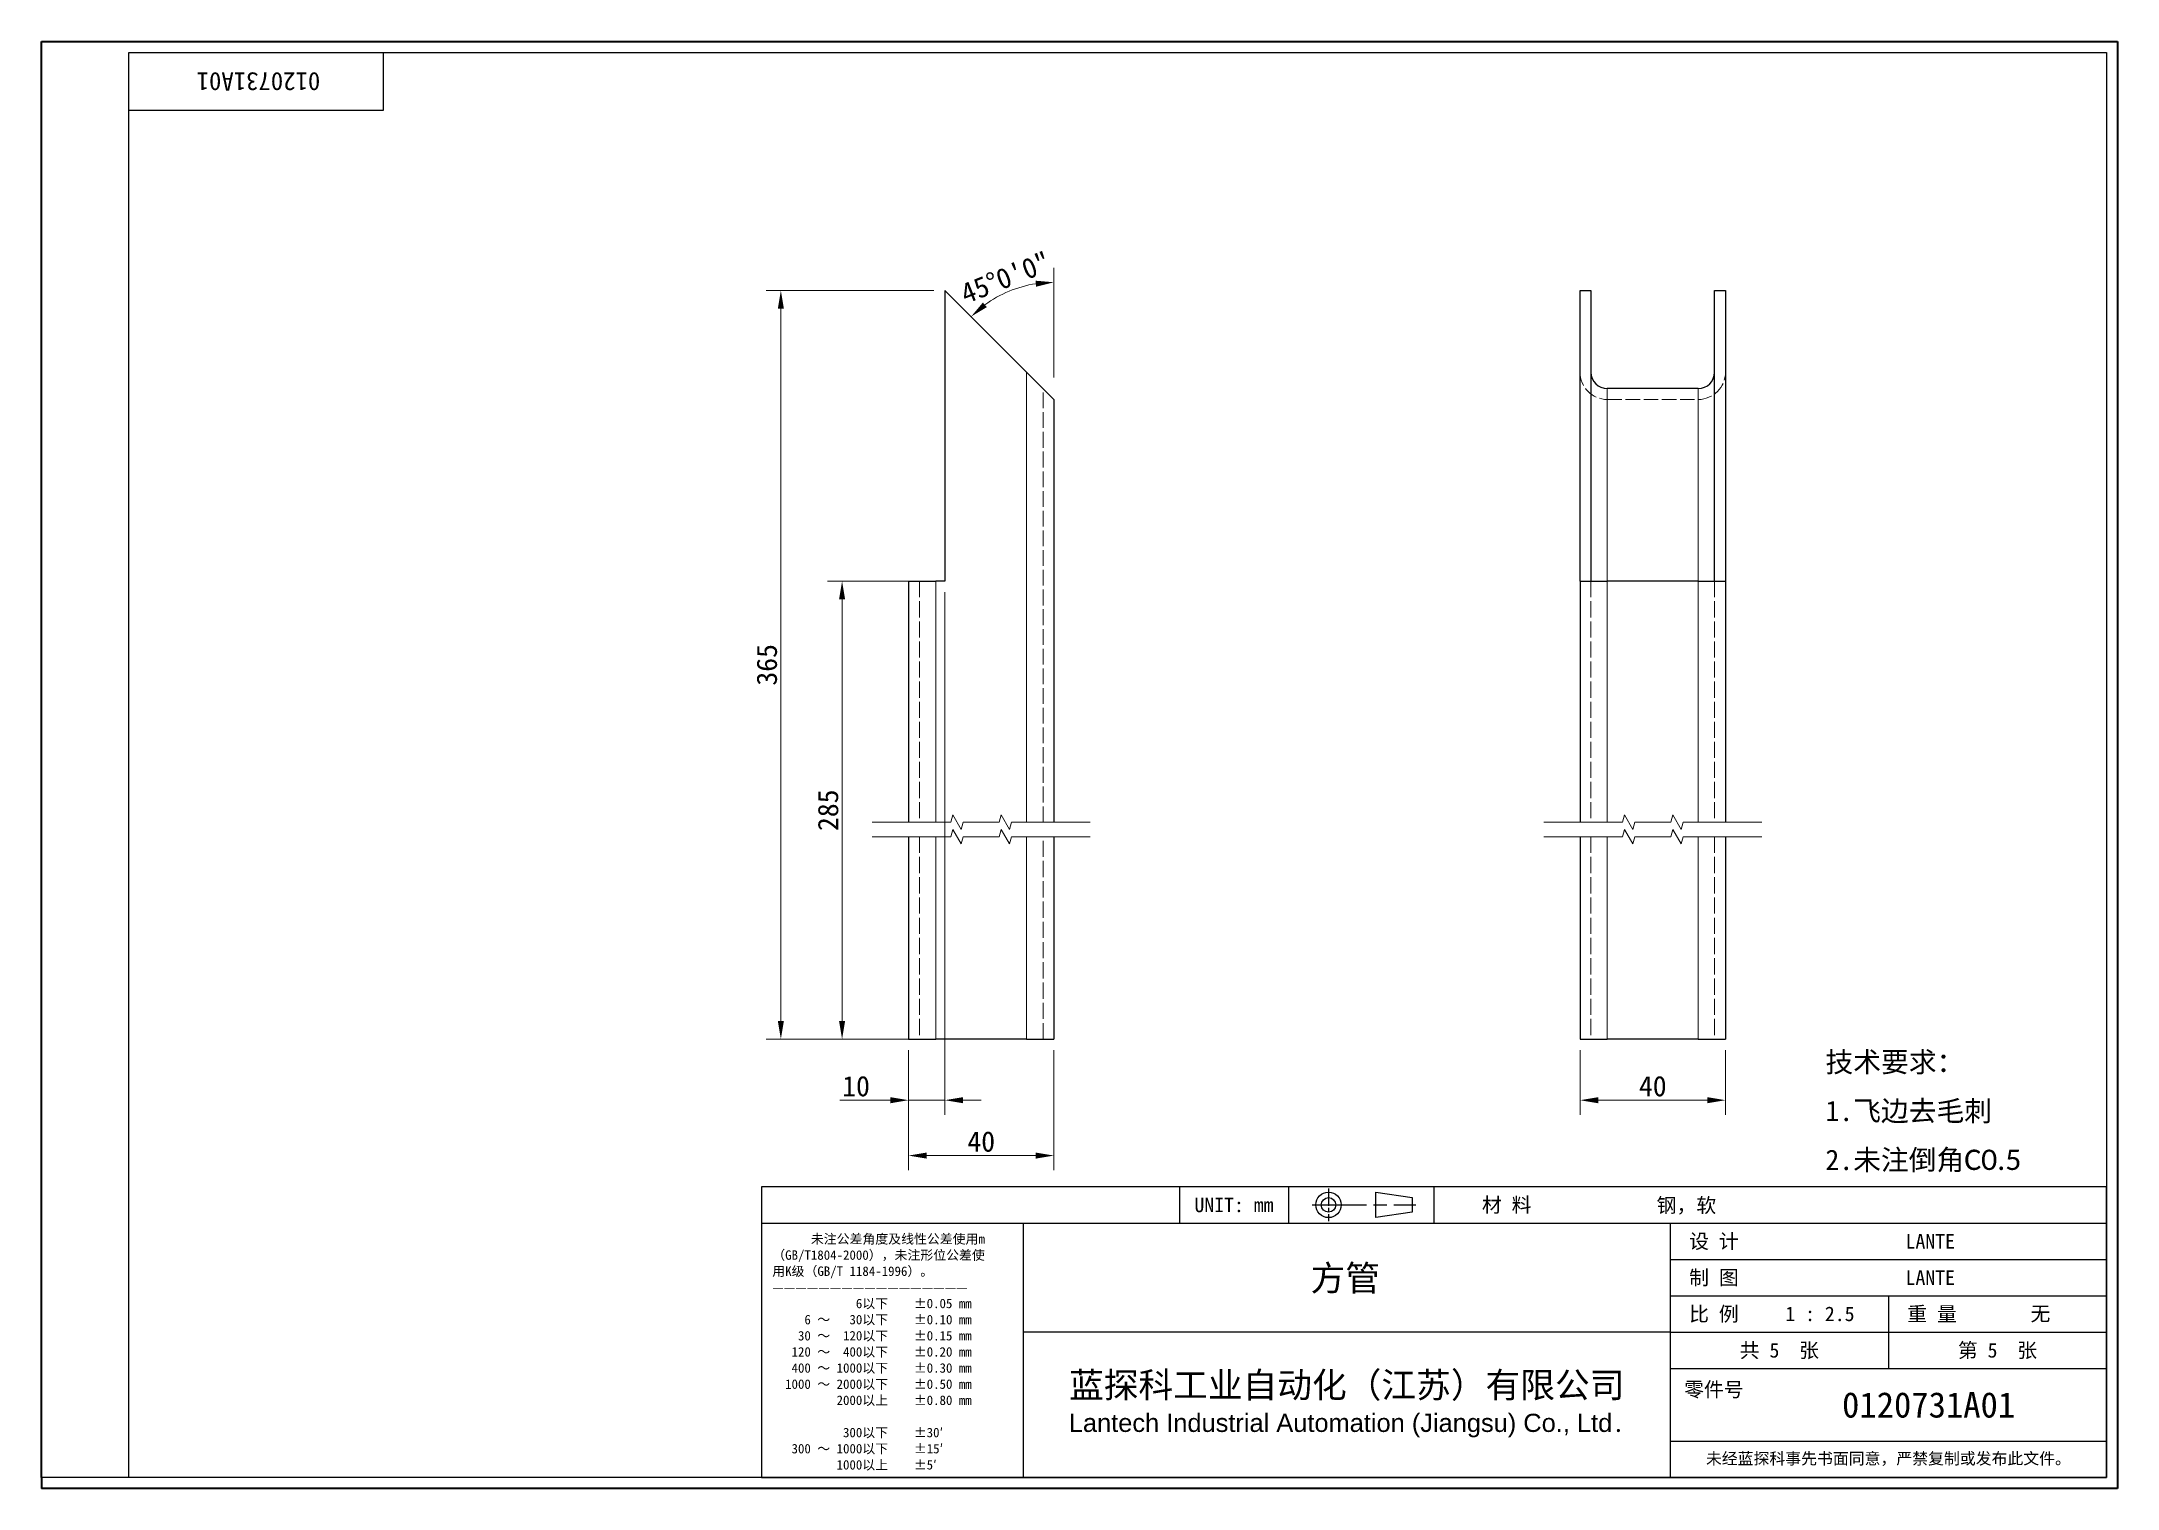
# Model space of a CAD drawing. Header units: millimetres. Extents: x 12 to 583, y 11 to 409.
import ezdxf
from ezdxf.enums import TextEntityAlignment as Align

# ---------------------------------------------------------------- set-up
doc = ezdxf.new("R2010")
doc.units = ezdxf.units.MM
doc.header["$LTSCALE"] = 2
doc.linetypes.add('CHAIN', pattern=[0.3543, 0.2362, -0.0295, 0.0591, -0.0295])
doc.linetypes.add('DASHED', pattern=[0.2067, 0.1654, -0.0413])
for name, color, linetype, lineweight in [('1', 7, 'Continuous', 18), ('可见 (ISO)', 7, 'Continuous', 25), ('可见窄的 (ISO)', 7, 'Continuous', 18), ('图框 (ISO)', 7, 'Continuous', 35), ('标题 (ISO)', 7, 'Continuous', 25)]:
    doc.layers.add(name, color=color, linetype=linetype, lineweight=lineweight)
for name, color, linetype, lineweight, true_color in [('尺寸 (ISO)', 7, 'Continuous', 18, 0x008000), ('折线 (ISO)', 7, 'Continuous', 18, 0x008000), ('符号 (ISO)', 7, 'Continuous', 18, 0x008000), ('隐藏 (ISO)', 5, 'DASHED', 18, 0x0000ff)]:
    doc.layers.add(name, color=color, linetype=linetype, lineweight=lineweight, true_color=true_color)
doc.styles.add('文本样式164', font='SimSun.ttf')
doc.styles.add('文本样式165', font='SimSun.ttf')
doc.styles.add('文本样式74', font='SimSun.ttf')
doc.styles.add('最新国标', font='simfang.ttf')
doc.styles.add('注释文本 (ISO)', font='simfang.ttf')
doc.dimstyles.new('默认 (GB)', dxfattribs={"dimscale": 2, "dimtxt": 2.8, "dimasz": 2.5, "dimexe": 2, "dimexo": 1.5, "dimgap": 0.5, "dimtad": 1, "dimtoh": 1, "dimdsep": 46, "dimtxsty": '最新国标', "dimcen": 0.09, "dimdle": 10, "dimclrd": 256, "dimclre": 256, "dimclrt": 256, "dimaunit": 1, "dimadec": 3, "dimazin": 2, "dimtfac": 0.535714, "dimtdec": 3, "dimtmove": 0, "dimatfit": 3, "dimfxl": 0, "dimtolj": 1, "dimlwd": -1, "dimlwe": -1, "dimarcsym": 0})

# ---------------------------------------------------------------- blocks, each defined once
blk = doc.blocks.new('图框 最新国标')
at = {"layer": '图框 (ISO)'}
for p, q in [((6, 7), (6, 204.5)), ((6, 204.5), (291.5, 204.5)), ((291.5, 204.5), (291.5, 5.5)), ((6, 7), (6, 5.5)), ((6, 7), (6, 5.5)), ((291.5, 5.5), (6, 5.5))]:
    blk.add_line(p, q, dxfattribs=at)
at = {"layer": '图框 (ISO)', "color": 7, "linetype": 'Continuous', "lineweight": 25}
for p, q in [((18, 203), (290, 203)), ((18, 7), (18, 203)), ((18, 203), (290, 203)), ((53, 203), (53, 195)), ((290, 203), (290, 7)), ((290, 203), (290, 7)), ((53, 195), (18, 195)), ((290, 7), (6, 7)), ((290, 7), (18, 7))]:
    blk.add_line(p, q, dxfattribs=at)
at = {"layer": '图框 (ISO)', "style": '文本样式74'}
blk.add_attdef('零件代号_001', (44.34, 200.25), '', height=2.5, rotation=180, dxfattribs=at)
blk = doc.blocks.new('标题栏 最新国标')
at = {"layer": '标题 (ISO)'}
for p, q in [((381.98, -183.84), (196.98, -183.84)), ((196.98, -183.84), (196.98, -223.84)), ((254.48, -183.84), (254.48, -188.84)), ((269.48, -183.84), (269.48, -188.84)), ((281.48, -188.09), (281.48, -184.59)), ((281.48, -184.59), (286.48, -185.34)), ((286.48, -185.34), (286.48, -187.34)), ((289.48, -183.84), (289.48, -188.84)), ((381.98, -223.84), (381.98, -183.84)), ((383.48, -183.84), (383.48, -225.34)), ((286.48, -187.34), (281.48, -188.09)), ((196.98, -188.84), (381.98, -188.84)), ((232.98, -188.84), (232.98, -223.84)), ((321.98, -188.84), (321.98, -223.84)), ((321.98, -193.84), (381.98, -193.84)), ((321.98, -198.84), (381.98, -198.84)), ((351.98, -198.84), (351.98, -208.84)), ((321.98, -203.84), (232.98, -203.84)), ((321.98, -203.84), (381.98, -203.84)), ((321.98, -208.84), (381.98, -208.84)), ((321.98, -218.84), (381.98, -218.84)), ((196.98, -223.84), (381.98, -223.84)), ((383.48, -225.34), (196.98, -225.34))]:
    blk.add_line(p, q, dxfattribs=at)
at = {"layer": '标题 (ISO)', "linetype": 'CHAIN', "ltscale": 5.000333}
blk.add_line((274.98, -184.09), (274.98, -188.59), dxfattribs=at)
at = {"layer": '标题 (ISO)', "linetype": 'CHAIN', "ltscale": 15.834605}
blk.add_line((272.73, -186.34), (286.98, -186.34), dxfattribs=at)
at = {"layer": '标题 (ISO)'}
for radius in [1.75, 1]:
    blk.add_circle((274.98, -186.34), radius, dxfattribs=at)
at = {"layer": '1', "style": '文本样式164'}
for s, p in [('UNIT: mm', (261.98, -186.34)), ('材 料', (299.48, -186.34)), ('设 计', (327.98, -191.34)), ('制 图', (327.98, -196.34)), ('比 例', (327.98, -201.34)), ('重 量', (357.98, -201.34)), ('共 5  张', (336.98, -206.34)), ('第 5  张', (366.98, -206.34))]:
    blk.add_text(s, height=2, dxfattribs=at).set_placement(p, align=Align.MIDDLE_CENTER)
at = {"layer": '标题 (ISO)', "style": '注释文本 (ISO)'}
for s, insert, char_height, attachment_point, line_spacing_factor in [('\\fSimSun|b0|i0;{\\H1.3000;      未注公差角度及线性公差使用m\\P}\\fSimSun|b0|i0;{\\H1.3000;（GB/T1804-2000），未注形位公差使\\P}\\fSimSun|b0|i0;{\\H1.3000;用K级（GB/T 1184-1996）。\\P}\\fSimSun|b0|i0;{\\H1.3000;—————————————————\\P}\\fSimSun|b0|i0;{\\H1.3000;             6以下    ±0.05 mm\\P}\\fSimSun|b0|i0;{\\H1.3000;     6 ～   30以下    ±0.10 mm\\P}\\fSimSun|b0|i0;{\\H1.3000;    30 ～  120以下    ±0.15 mm\\P}\\fSimSun|b0|i0;{\\H1.3000;   120 ～  400以下    ±0.20 mm\\P}\\fSimSun|b0|i0;{\\H1.3000;   400 ～ 1000以下    ±0.30 mm\\P}\\fSimSun|b0|i0;{\\H1.3000;  1000 ～ 2000以下    ±0.50 mm\\P}\\fSimSun|b0|i0;{\\H1.3000;          2000以上    ±0.80 mm\\P}\\fSimSun|b0|i0;{\\H1.3000;\\P}\\fSimSun|b0|i0;{\\H1.3000;           300以下    ±30′\\P}\\fSimSun|b0|i0;{\\H1.3000;   300 ～ 1000以下    ±15′\\P}\\fSimSun|b0|i0;{\\H1.3000;          1000以上    ±5′}', (198.48, -206.63), 1.3, 4, 1.023913), ('{\\fMicrosoft YaHei|b0|i0|c134|p34;\\H1.75x;蓝探科工业自动化（江苏）有限公司\\P\\fArial|b0|i0|c0|p34;\\H0.71429x;Lantech Industrial Automation (Jiangsu) Co., Ltd\\fFangSong|b0|i0|c134|p49;.\\H1.15195x; }', (277.48, -213.84), 2, 5, 0.978695)]:
    blk.add_mtext(s, dxfattribs=dict(at, insert=insert, char_height=char_height, attachment_point=attachment_point, line_spacing_factor=line_spacing_factor))
at = {"layer": '标题 (ISO)', "attachment_point": 5, "style": '注释文本 (ISO)'}
for s, insert, char_height in [('\\fFangSong|b0|i0;零件号', (327.98, -211.84), 2), ('\\fSimSun|b0|i0;{\\H1.6000;未经蓝探科事先书面同意，严禁复制或发布此文件。}', (351.98, -221.34), 1.6)]:
    blk.add_mtext(s, dxfattribs=dict(at, insert=insert, char_height=char_height))
at = {"layer": '标题 (ISO)'}
for tag, p, height, style in [('材料_001', (320.11, -187.4), 2, '注释文本 (ISO)'), ('设计人_001', (354.34, -192.34), 2, '注释文本 (ISO)'), ('库存编号_001', (272.51, -198.15), 3.5, '文本样式165'), ('设计人_001', (354.34, -197.34), 2, '注释文本 (ISO)'), ('视图比例_001', (337.8, -202.33), 2, '注释文本 (ISO)'), ('质量\\P3;_001', (371.53, -202.3), 2, '注释文本 (ISO)'), ('零件代号_001', (345.61, -215.59), 3.5, '文本样式165')]:
    blk.add_attdef(tag, p, '', height=height, dxfattribs=dict(at, style=style))
blk = doc.blocks.new('*D5')
at = {"layer": 'Defpoints', "color": 0, "transparency": 16777216}
for p in [(232.2, 260.54), (257.97, 260.54), (257.97, 134.57)]:
    blk.add_point(p, dxfattribs=at)
at = {"layer": '尺寸 (ISO)', "color": 116, "true_color": 0x00803f, "transparency": 16777216}
for p, q in [((254.97, 260.54), (228.2, 260.54)), ((232.2, 139.57), (232.2, 255.54)), ((254.97, 134.57), (228.2, 134.57))]:
    blk.add_line(p, q, dxfattribs=at)
for points in [[(231.36, 255.54), (233.03, 255.54), (232.2, 260.54)], [(231.36, 139.57), (233.03, 139.57), (232.2, 134.57)]]:
    blk.add_solid(points, dxfattribs=at)
at = {"layer": '尺寸 (ISO)', "transparency": 16777216, "insert": (228.37, 197.55), "char_height": 5.6, "attachment_point": 5, "rotation": 90, "style": '最新国标'}
blk.add_mtext('\\A1;285', dxfattribs=at)
blk = doc.blocks.new('*D6')
at = {"layer": 'Defpoints', "color": 0, "transparency": 16777216}
for p in [(215.36, 340.54), (260.47, 340.54), (257.97, 134.57)]:
    blk.add_point(p, dxfattribs=at)
at = {"layer": '尺寸 (ISO)', "color": 116, "true_color": 0x00803f, "transparency": 16777216}
for p, q in [((257.47, 340.54), (211.36, 340.54)), ((215.36, 139.57), (215.36, 335.54)), ((254.97, 134.57), (211.36, 134.57))]:
    blk.add_line(p, q, dxfattribs=at)
for points in [[(214.53, 335.54), (216.19, 335.54), (215.36, 340.54)], [(214.53, 139.57), (216.19, 139.57), (215.36, 134.57)]]:
    blk.add_solid(points, dxfattribs=at)
at = {"layer": '尺寸 (ISO)', "transparency": 16777216, "insert": (211.53, 237.55), "char_height": 5.6, "attachment_point": 5, "rotation": 90, "style": '最新国标'}
blk.add_mtext('\\A1;365', dxfattribs=at)
blk = doc.blocks.new('*D7')
at = {"layer": 'Defpoints', "color": 0, "transparency": 16777216}
for p in [(260.47, 260.54), (250.47, 134.57), (260.47, 117.8)]:
    blk.add_point(p, dxfattribs=at)
at = {"layer": '尺寸 (ISO)', "color": 116, "true_color": 0x00803f, "transparency": 16777216}
for p, q in [((260.47, 257.54), (260.47, 113.8)), ((250.47, 131.57), (250.47, 113.8)), ((245.47, 117.8), (231.62, 117.8)), ((260.47, 117.8), (250.47, 117.8)), ((265.47, 117.8), (270.47, 117.8))]:
    blk.add_line(p, q, dxfattribs=at)
for points in [[(245.47, 118.63), (245.47, 116.96), (250.47, 117.8)], [(265.47, 118.63), (265.47, 116.96), (260.47, 117.8)]]:
    blk.add_solid(points, dxfattribs=at)
at = {"layer": '尺寸 (ISO)', "transparency": 16777216, "insert": (236.04, 121.63), "char_height": 5.6, "attachment_point": 5, "style": '最新国标'}
blk.add_mtext('\\A1;10', dxfattribs=at)
blk = doc.blocks.new('*D8')
at = {"layer": 'Defpoints', "color": 0, "transparency": 16777216}
for p in [(435.18, 134.57), (475.18, 134.57), (475.18, 117.8)]:
    blk.add_point(p, dxfattribs=at)
at = {"layer": '尺寸 (ISO)', "color": 116, "true_color": 0x00803f, "transparency": 16777216}
for p, q in [((435.18, 131.57), (435.18, 113.8)), ((475.18, 131.57), (475.18, 113.8)), ((440.18, 117.8), (470.18, 117.8))]:
    blk.add_line(p, q, dxfattribs=at)
for points in [[(440.18, 118.63), (440.18, 116.96), (435.18, 117.8)], [(470.18, 118.63), (470.18, 116.96), (475.18, 117.8)]]:
    blk.add_solid(points, dxfattribs=at)
at = {"layer": '尺寸 (ISO)', "transparency": 16777216, "insert": (455.18, 121.63), "char_height": 5.6, "attachment_point": 5, "style": '最新国标'}
blk.add_mtext('\\A1;40', dxfattribs=at)
blk = doc.blocks.new('*D9')
at = {"layer": 'Defpoints', "color": 0, "transparency": 16777216}
for p in [(274.35, 338.45), (267.68, 333.33), (290.47, 313.54), (290.47, 310.54)]:
    blk.add_point(p, dxfattribs=at)
at = {"layer": '尺寸 (ISO)', "color": 116, "true_color": 0x00803f, "transparency": 16777216}
blk.add_line((290.47, 316.54), (290.47, 346.77), dxfattribs=at)
blk.add_arc((290.47, 310.54), 32.23, 98.8988, 126.1012, dxfattribs=at)
for points in [[(285.42, 343.21), (285.55, 341.55), (290.47, 342.77)], [(272.02, 335.95), (270.94, 337.21), (267.68, 333.33)]]:
    blk.add_solid(points, dxfattribs=at)
at = {"layer": '尺寸 (ISO)', "transparency": 16777216, "insert": (277.15, 344.05), "char_height": 5.6, "attachment_point": 5, "rotation": 21.6794, "style": '最新国标'}
blk.add_mtext('\\A1;45°0\'0"', dxfattribs=at)
blk = doc.blocks.new('*D10')
at = {"layer": 'Defpoints', "color": 0, "transparency": 16777216}
for p in [(250.47, 134.57), (290.47, 134.57), (290.47, 102.57)]:
    blk.add_point(p, dxfattribs=at)
at = {"layer": '尺寸 (ISO)', "color": 116, "true_color": 0x00803f, "transparency": 16777216}
for p, q in [((250.47, 131.57), (250.47, 98.57)), ((290.47, 131.57), (290.47, 98.57)), ((255.47, 102.57), (285.47, 102.57))]:
    blk.add_line(p, q, dxfattribs=at)
for points in [[(255.47, 103.4), (255.47, 101.73), (250.47, 102.57)], [(285.47, 103.4), (285.47, 101.73), (290.47, 102.57)]]:
    blk.add_solid(points, dxfattribs=at)
at = {"layer": '尺寸 (ISO)', "transparency": 16777216, "insert": (270.47, 106.4), "char_height": 5.6, "attachment_point": 5, "style": '最新国标'}
blk.add_mtext('\\A1;40', dxfattribs=at)

msp = doc.modelspace()

# ---------------------------------------------------------------- linework, layer by layer
at = {"layer": '可见 (ISO)'}
for p, q in [((282.9665, 318.0409), (260.4665, 340.5409)), ((260.4665, 340.5409), (260.4665, 260.5409)), ((435.1804, 340.5409), (438.1804, 340.5409)), ((435.1804, 260.5409), (435.1804, 340.5409)), ((438.1804, 340.5409), (438.1804, 260.5409)), ((472.1804, 340.5409), (475.1804, 340.5409)), ((472.1804, 260.5409), (472.1804, 340.5409)), ((475.1804, 340.5409), (475.1804, 260.5409)), ((282.9665, 318.0409), (290.4665, 310.5409)), ((290.4665, 310.5409), (290.4665, 194.2825)), ((467.6804, 313.5409), (442.6804, 313.5409)), ((250.4665, 260.5409), (250.4665, 194.2825)), ((250.4665, 260.5409), (257.9665, 260.5409)), ((260.4665, 260.5409), (257.9665, 260.5409)), ((435.1804, 260.5409), (435.1804, 194.2825)), ((435.1804, 260.5409), (442.6804, 260.5409)), ((467.6804, 260.5409), (442.6804, 260.5409)), ((467.6804, 260.5409), (475.1804, 260.5409)), ((475.1804, 260.5409), (475.1804, 194.2825)), ((250.4665, 190.2825), (250.4665, 134.5671)), ((290.4665, 190.2825), (290.4665, 134.5671)), ((435.1804, 190.2825), (435.1804, 134.5671)), ((475.1804, 190.2825), (475.1804, 134.5671)), ((250.4665, 134.5671), (257.9665, 134.5671)), ((282.9665, 134.5671), (257.9665, 134.5671)), ((282.9665, 134.5671), (290.4665, 134.5671)), ((435.1804, 134.5671), (442.6804, 134.5671)), ((467.6804, 134.5671), (442.6804, 134.5671)), ((467.6804, 134.5671), (475.1804, 134.5671))]:
    msp.add_line(p, q, dxfattribs=at)
for centre, start, end in [((442.6804, 318.0409), 180, 270), ((467.6804, 318.0409), 270, 0)]:
    msp.add_arc(centre, 4.5, start, end, dxfattribs=at)
at = {"layer": '可见窄的 (ISO)'}
for p, q in [((282.9665, 318.0409), (282.9665, 194.2825)), ((442.6804, 313.5409), (442.6804, 260.5409)), ((467.6804, 260.5409), (467.6804, 313.5409)), ((257.9665, 260.5409), (257.9665, 194.2825)), ((442.6804, 260.5409), (442.6804, 194.2825)), ((467.6804, 260.5409), (467.6804, 194.2825)), ((257.9665, 190.2825), (257.9665, 134.5671)), ((282.9665, 190.2825), (282.9665, 134.5671)), ((442.6804, 190.2825), (442.6804, 134.5671)), ((467.6804, 190.2825), (467.6804, 134.5671))]:
    msp.add_line(p, q, dxfattribs=at)
at = {"layer": '折线 (ISO)', "flags": 128}
for points in [[(240.4665, 194.2825), (262.1092, 194.2825), (262.6451, 196.2825), (264.9545, 192.2825), (265.4904, 194.2825), (275.4426, 194.2825), (275.9785, 196.2825), (278.2879, 192.2825), (278.8238, 194.2825), (300.4665, 194.2825)], [(425.1804, 194.2825), (446.8232, 194.2825), (447.3591, 196.2825), (449.6685, 192.2825), (450.2044, 194.2825), (460.1565, 194.2825), (460.6924, 196.2825), (463.0018, 192.2825), (463.5377, 194.2825), (485.1804, 194.2825)], [(240.4665, 190.2825), (262.1092, 190.2825), (262.6451, 192.2825), (264.9545, 188.2825), (265.4904, 190.2825), (275.4426, 190.2825), (275.9785, 192.2825), (278.2879, 188.2825), (278.8238, 190.2825), (300.4665, 190.2825)], [(425.1804, 190.2825), (446.8232, 190.2825), (447.3591, 192.2825), (449.6685, 188.2825), (450.2044, 190.2825), (460.1565, 190.2825), (460.6924, 192.2825), (463.0018, 188.2825), (463.5377, 190.2825), (485.1804, 190.2825)]]:
    msp.add_lwpolyline(points, dxfattribs=at)
at = {"layer": '隐藏 (ISO)', "ltscale": 13.112809}
msp.add_line((287.4665, 194.2825), (287.4665, 313.5409), dxfattribs=at)
at = {"layer": '隐藏 (ISO)', "ltscale": 12.094824}
msp.add_line((442.6804, 310.5409), (467.6804, 310.5409), dxfattribs=at)
at = {"layer": '隐藏 (ISO)', "ltscale": 13.356389}
for p, q in [((253.4665, 260.5409), (253.4665, 194.2825)), ((438.1804, 260.5409), (438.1804, 194.2825)), ((472.1804, 260.5409), (472.1804, 194.2825))]:
    msp.add_line(p, q, dxfattribs=at)
at = {"layer": '隐藏 (ISO)', "ltscale": 13.477346}
for p, q in [((253.4665, 190.2825), (253.4665, 134.5671)), ((287.4665, 134.5671), (287.4665, 190.2825)), ((438.1804, 190.2825), (438.1804, 134.5671)), ((472.1804, 190.2825), (472.1804, 134.5671))]:
    msp.add_line(p, q, dxfattribs=at)
at = {"layer": '隐藏 (ISO)', "ltscale": 11.551154}
for centre, start, end in [((442.6804, 318.0409), 180, 270), ((467.6804, 318.0409), 270, 0)]:
    msp.add_arc(centre, 7.5, start, end, dxfattribs=at)

# ---------------------------------------------------------------- block references
at = {"xscale": 2, "yscale": 2, "zscale": 2}
msp.add_blockref('图框 最新国标', (0, 0), dxfattribs=at).add_auto_attribs({'零件代号_001': '0120731A01'})
ref = msp.add_blockref('标题栏 最新国标', (-183.9651, 461.6886), dxfattribs=dict(xscale=2, yscale=2, zscale=2))
ref.add_attrib('零件代号_001', '0120731A01', (507.2458, 30.5), dxfattribs={"layer": '标题 (ISO)', "height": 7, "style": '文本样式165'})
ref.add_attrib('库存编号_001', '方管', (361.0475, 65.3827), dxfattribs={"layer": '标题 (ISO)', "height": 7, "style": '文本样式165'})
ref.add_attrib('质量\\P3;_001', '无', (559.0857, 57.08), dxfattribs={"layer": '标题 (ISO)', "height": 4, "style": '注释文本 (ISO)'})
ref.add_attrib('视图比例_001', '1 : 2.5', (491.6343, 57.0343), dxfattribs={"layer": '标题 (ISO)', "height": 4, "style": '注释文本 (ISO)'})
ref.add_attrib('设计人_001', 'LANTE', (524.7086, 77), dxfattribs={"layer": '标题 (ISO)', "height": 4, "style": '注释文本 (ISO)'})
ref.add_attrib('设计人_001', 'LANTE', (524.7086, 67), dxfattribs={"layer": '标题 (ISO)', "height": 4, "style": '注释文本 (ISO)'})
ref.add_attrib('材料_001', '钢，软', (456.2457, 86.8971), dxfattribs={"layer": '标题 (ISO)', "height": 4, "style": '注释文本 (ISO)'})

# ---------------------------------------------------------------- texts
at = {"layer": '符号 (ISO)', "insert": (502.6792, 114.5198), "char_height": 5.6, "width": 57.792684, "attachment_point": 4, "line_spacing_factor": 1.441304, "style": '注释文本 (ISO)'}
msp.add_mtext('\\fFangSong|b0|i0;{\\H5.6000;技术要求：\\P}\\fFangSong|b0|i0;{\\H5.6000;1.飞边去毛刺\\P}\\fFangSong|b0|i0;{\\H5.6000;2.未注倒角}\\fCalibri|b0|i0;{\\H5.6000;C0.5\\P}', dxfattribs=at)

# ---------------------------------------------------------------- dimensions: what is measured, and where the dimension line sits
at = {"layer": '尺寸 (ISO)', "color": 116, "true_color": 0x00803f}
dim = msp.add_angular_dim_3p(base=(274.3538, 338.4489), center=(290.4665, 310.5409), p1=(290.4665, 313.5409), p2=(267.6797, 333.3277), dimstyle='默认 (GB)', override={"dimgap": 0.5, "dimtoh": 0, "dimse2": 1, "dimtol": 0, "dimlim": 0, "dimtp": 0, "dimtm": 0, "dimtdec": 2}, dxfattribs=at)
dim.commit()
dim.dimension.update_dxf_attribs({"geometry": '*D9', "text_midpoint": (278.562, 340.4869), "dimtype": 165})
for base, p1, p2, angle, text, override, picture, middle in [((215.3585, 340.5409), (257.9665, 134.5671), (260.4665, 340.5409), 90, '365', {"dimgap": 0.5, "dimtoh": 0, "dimdec": 2, "dimlfac": 1.772071, "dimtol": 0, "dimlim": 0, "dimtp": 0, "dimtm": 0, "dimtdec": 3, "dimtofl": 0, "dimatfit": 1}, '*D6', (215.3585, 237.554)), ((232.197, 260.5409), (257.9665, 134.5671), (257.9665, 260.5409), 90, '285', {"dimgap": 0.5, "dimtoh": 0, "dimdec": 2, "dimlfac": 2.262377, "dimtol": 0, "dimlim": 0, "dimtp": 0, "dimtm": 0, "dimtdec": 3, "dimtofl": 0, "dimatfit": 1}, '*D5', (232.197, 197.554)), ((260.4665, 117.7959), (250.4665, 134.5671), (260.4665, 260.5409), 180, '10', {"dimgap": 0.5, "dimtoh": 0, "dimdec": 2, "dimtol": 0, "dimlim": 0, "dimtp": 0, "dimtm": 0, "dimtdec": 3, "dimtofl": 1, "dimatfit": 1}, '*D7', (236.0425, 117.7959))]:
    dim = msp.add_linear_dim(base=base, p1=p1, p2=p2, angle=angle, text=text, dimstyle='默认 (GB)', override=override, dxfattribs=at)
    dim.commit()
    dim.dimension.update_dxf_attribs({"geometry": picture, "text_midpoint": middle, "dimtype": 160})
for base, p1, p2, picture, middle in [((290.4665, 102.5671), (250.4665, 134.5671), (290.4665, 134.5671), '*D10', (270.4665, 102.5671)), ((475.1804, 117.7959), (435.1804, 134.5671), (475.1804, 134.5671), '*D8', (455.1804, 117.7959))]:
    dim = msp.add_linear_dim(base=base, p1=p1, p2=p2, angle=180, dimstyle='默认 (GB)', override={"dimgap": 0.5, "dimtoh": 0, "dimdec": 2, "dimtol": 0, "dimlim": 0, "dimtp": 0, "dimtm": 0, "dimtdec": 3, "dimtofl": 0, "dimatfit": 1}, dxfattribs=at)
    dim.commit()
    dim.dimension.update_dxf_attribs({"geometry": picture, "text_midpoint": middle, "dimtype": 160})

doc.saveas('drawing.dxf')
